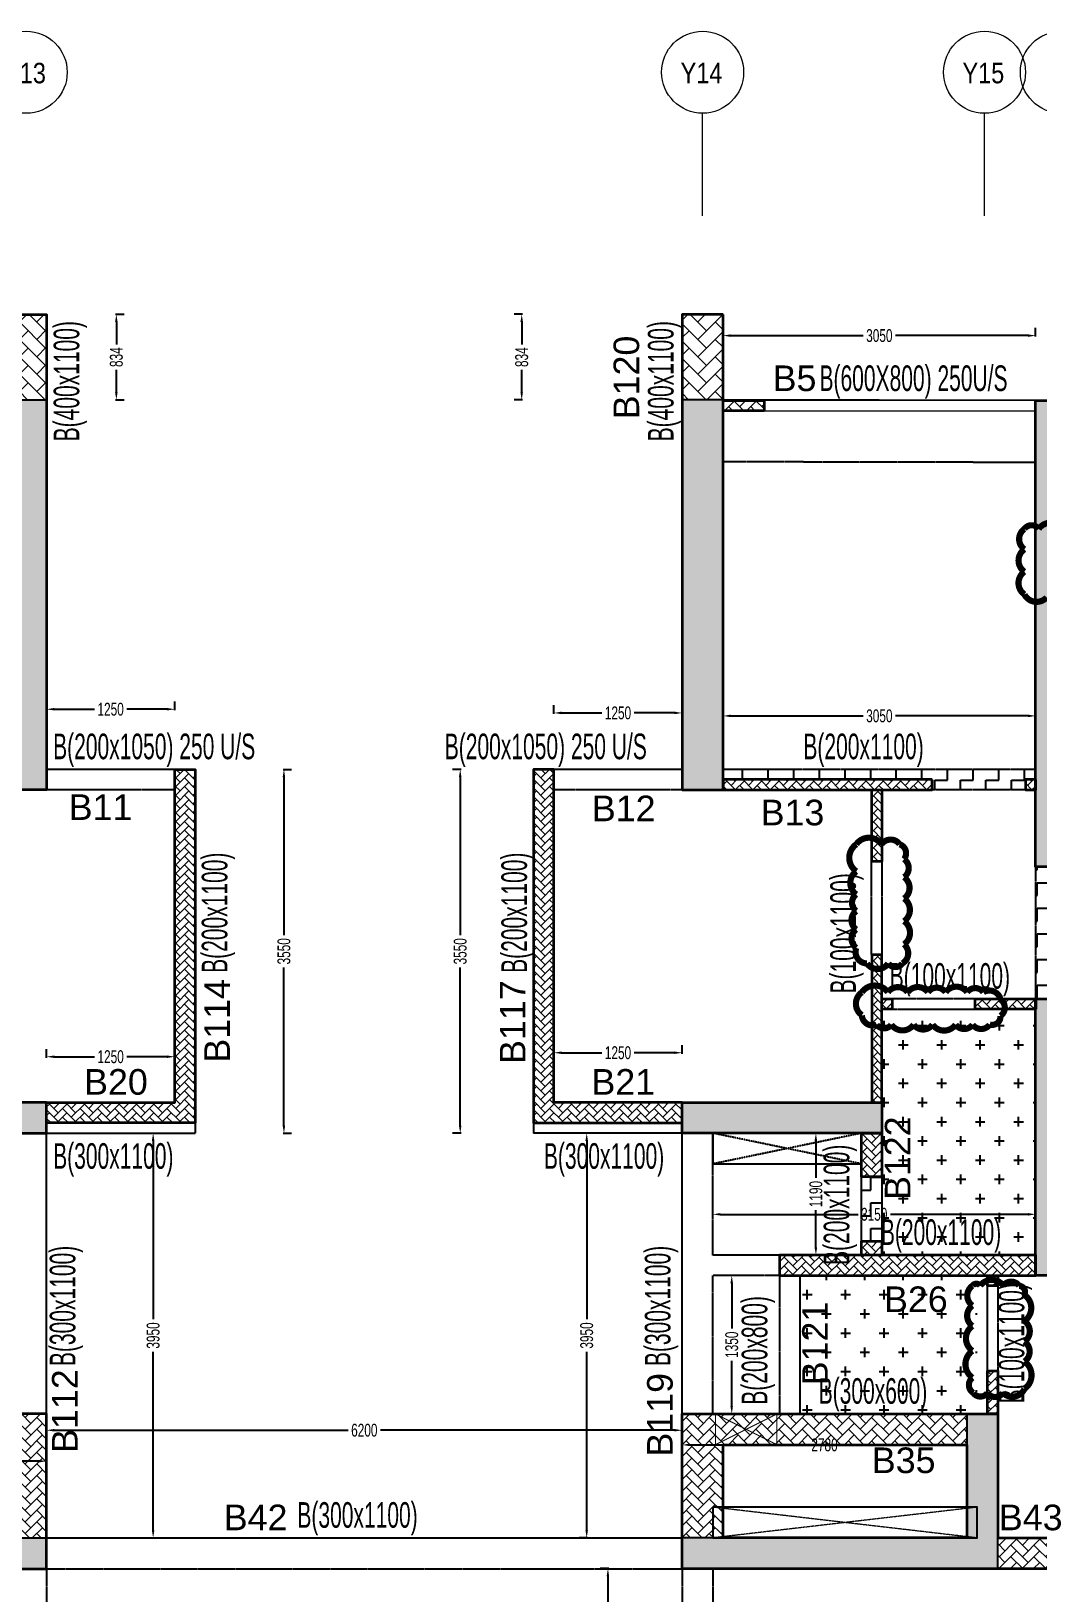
# Model space of a CAD drawing. Header units: millimetres. Extents: x 2116 to 61891, y 4333 to 33436.
# Drawn here: x 29992 to 39813, y 18197 to 33436 of the extents above; entities that cross this region are included whole.
import ezdxf
from ezdxf.enums import TextEntityAlignment as Align

# ---------------------------------------------------------------- set-up
doc = ezdxf.new("R2010")
doc.units = ezdxf.units.MM
doc.linetypes.add('Grid Line', pattern=[2222.5, 1270, -317.5, 317.5, -317.5])
doc.linetypes.add('HIDDEN', pattern=[0.375, 0.25, -0.125])
doc.layers.get('Defpoints').update_dxf_attribs({"color": 1, "lineweight": 0})
for name, color, linetype, lineweight in [('A-GRIDS', 8, 'Continuous', 9), ('A-HIDD-ABVE', 8, 'HIDDEN', 20), ('S-BEAM-IDEN', 2, 'Continuous', 9), ('S-COL HATCH', 9, 'Continuous', 0), ('S-COLS', 5, 'Continuous', 35), ('S-GRIDS', 8, 'Continuous', 9), ('S-WALL', 4, 'Continuous', 18)]:
    doc.layers.add(name, color=color, linetype=linetype, lineweight=lineweight)
for name, color, linetype in [('Beam Nos', 7, 'Continuous'), ('changes', 7, 'Continuous'), ('CUTOUT', 4, 'Continuous'), ('S-BEAM', 7, 'Continuous'), ('S-CUTOUT', 1, 'Continuous'), ('SUNK SLAB', 8, 'Continuous')]:
    doc.layers.add(name, color=color, linetype=linetype)
doc.styles.add('Arial Narrow', font='ARIALN.TTF', dxfattribs={"height": 300})
doc.styles.add('SC-BBS1', font='SansSerif')
doc.styles.add('SOBHA', font='swisscl.ttf', dxfattribs={"width": 0.9})
doc.styles.add('Swis721 LtCn BT', font='swisscl.ttf', dxfattribs={"width": 0.9, "height": 233.355162})
doc.dimstyles.new('S-DIM50', dxfattribs={"dimscale": 50, "dimtxt": 2.5, "dimasz": 1.5, "dimexe": 1.5, "dimexo": 1, "dimgap": 0.5, "dimtad": 0, "dimdec": 0, "dimzin": 0, "dimdsep": 46, "dimtxsty": 'SOBHA', "dimcen": 0.09, "dimclrd": 256, "dimclre": 256, "dimclrt": 6, "dimadec": 5, "dimazin": 0, "dimtfac": 1, "dimtdec": 0, "dimtofl": 0, "dimtmove": 0, "dimatfit": 3, "dimfxl": 0.18, "dimtolj": 1, "dimtzin": 0, "dimlwd": -1, "dimlwe": -1, "dimarcsym": 0})
pattern_1 = [(45, (-31092440.94, 20628157.467), (0, 84.85281374), [180, -60]), (135, (-31092398.51, 20628199.893), (7e-15, 84.85281374), [180, -60])]
pattern_2 = [(45, (-31802317.5, 20729084.55), (0, 169.7056275), [360, -120]), (135, (-31802232.65, 20729169.4), (1e-14, 169.7056275), [360, -120])]
pattern_3 = [(45, (-31802317.5, 20729084.55), (0, 113.13708499), [240, -80]), (135, (-31802260.93, 20729141.12), (9e-15, 113.13708499), [240, -80])]
pattern_4 = [(45, (-15037.47, -17858.63), (0, 107.76307), [228.6, -76.2]), (135, (-14983.584, -17804.75), (7e-15, 107.76307), [228.6, -76.2])]
pattern_5 = [(0, (-31361983.94, 21110731.83), (187.5, 187.5), [93.75, -281.25]), (90, (-31361937.07, 21110684.96), (-187.5, 187.5), [93.75, -281.25])]

# ---------------------------------------------------------------- blocks, each defined once
blk = doc.blocks.new('A$C9134d95b')
at = {"layer": 'S-COL HATCH'}
h = blk.add_hatch(dxfattribs=at)
h.set_pattern_fill('AR-HBONE', color=256, scale=15)
h.set_pattern_definition(pattern_1)
h.paths.add_polyline_path([(24200, 6450), (24400, 6450), (24400, 3000), (22950, 3000), (22950, 3200), (24200, 3200)])
h = blk.add_hatch(dxfattribs=at)
h.set_pattern_fill('AR-HBONE', color=256, scale=15)
h.set_pattern_definition(pattern_1)
h.paths.add_polyline_path([(27900, 6450), (27700, 6450), (27700, 3000), (29150, 3000), (29150, 3200), (27900, 3200)])
h = blk.add_hatch(dxfattribs=at)
h.set_pattern_fill('AR-HBONE', color=256, scale=15)
h.set_pattern_definition([(45, (-31348877.827, 21106315.34), (0, 84.85281374), [180, -60]), (135, (-31348835.4, 21106357.77), (7e-15, 84.85281374), [180, -60])])
h.paths.add_polyline_path([(31590, 6250), (31590, 6350), (29550, 6350), (29550, 6250)])
h = blk.add_hatch(dxfattribs=at)
h.set_pattern_fill('AR-HBONE', color=256, scale=15)
h.set_pattern_definition([(45, (-31355720.326, 20722934.52), (0, 84.85281374), [180, -60]), (135, (-31355677.9, 20722976.945), (7e-15, 84.85281374), [180, -60])])
h.paths.add_polyline_path([(32010, 4210), (32600, 4210), (32600, 4110), (32010, 4110)])
h.paths.add_polyline_path([(31000, 4640), (31100, 4640), (31100, 3200), (31000, 3200)])
h.paths.add_polyline_path([(31100, 4210), (31200, 4210), (31200, 4110), (31100, 4110)])
h.paths.add_polyline_path([(31000, 6250), (31100, 6250), (31100, 5550), (31000, 5550)])
h = blk.add_hatch(dxfattribs=at)
h.set_pattern_fill('AR-HBONE', color=256, scale=15)
h.set_pattern_definition([(45, (-31349887.82, 21106315.34), (0, 84.85281374), [180, -60]), (135, (-31349845.396, 21106357.77), (7e-15, 84.85281374), [180, -60])])
h.paths.add_polyline_path([(32500, 6350), (32500, 6250), (32600, 6250), (32600, 6350)])
h = blk.add_hatch(dxfattribs=at)
h.set_pattern_fill('AR-HBONE', color=256, scale=15)
h.set_pattern_definition(pattern_1)
h.paths.add_polyline_path([(31100, 1710), (30900, 1710), (30900, 1845), (31100, 1845)])
h.paths.add_polyline_path([(31100, 2475), (30900, 2475), (30900, 2900), (31100, 2900)])
h = blk.add_hatch(dxfattribs=at)
h.set_pattern_fill('AR-HBONE', color=256, scale=15)
h.set_pattern_definition([(45, (-31350990.33, 20943799.52), (0, 84.85281374), [180, -60]), (135, (-31350947.905, 20943841.946), (7e-15, 84.85281374), [180, -60])])
h.paths.add_polyline_path([(30100, 1710), (30100, 1510), (32600, 1510), (32600, 1710)])
h = blk.add_hatch(dxfattribs=at)
h.set_pattern_fill('AR-HBONE', color=256, scale=15)
h.set_pattern_definition([(45, (-31355720.34, 20769172.47), (0, 84.85281374), [180, -60]), (135, (-31355677.91, 20769214.9), (7e-15, 84.85281374), [180, -60])])
h.paths.add_polyline_path([(32130, 580), (32230, 580), (32230, 160), (32130, 160)])
h.paths.add_polyline_path([(32130, 1510), (32230, 1510), (32230, 1410), (32130, 1410)])
at = {"layer": 'S-COLS', "elevation": 0}
for points in [[(24200, 6450), (24400, 6450), (24400, 3000), (22950, 3000), (22950, 3200), (24200, 3200)], [(27900, 6450), (27700, 6450), (27700, 3000), (29150, 3000), (29150, 3200), (27900, 3200)], [(31590, 6350), (29550, 6350), (29550, 6250), (31590, 6250)], [(31100, 5550), (31000, 5550), (31000, 6250), (31100, 6250)], [(32600, 6350), (32500, 6350), (32500, 6250), (32600, 6250)], [(31100, 4640), (31000, 4640), (31000, 3200), (31100, 3200)], [(31200, 4110), (31100, 4110), (31100, 4210), (31200, 4210)], [(32600, 4110), (32010, 4110), (32010, 4210), (32600, 4210)], [(31100, 2475), (30900, 2475), (30900, 2900), (31100, 2900)], [(31100, 1710), (30900, 1710), (30900, 1845), (31100, 1845)], [(30100, 1510), (32600, 1510), (32600, 1710), (30100, 1710)], [(32230, 1410), (32130, 1410), (32130, 1510), (32230, 1510)], [(32230, 160), (32130, 160), (32130, 580), (32230, 580)]]:
    blk.add_lwpolyline(points, close=True, dxfattribs=at)
blk = doc.blocks.new('A$Cbe320e20')
at = {"layer": 'S-COL HATCH'}
h = blk.add_hatch(dxfattribs=at)
h.set_pattern_fill('AR-HBONE', color=256, scale=30)
h.set_pattern_definition(pattern_2)
h.paths.add_polyline_path([(15654, 17040), (15254, 17040), (15254, 16206), (15254, 16206), (15654, 16206)])
h = blk.add_hatch(dxfattribs=at)
h.set_pattern_fill('AR-HBONE', color=256, scale=30)
h.set_pattern_definition(pattern_2)
h.paths.add_polyline_path([(21854, 17040), (22254, 17040), (22254, 16206), (22254, 16206), (21854, 16206)])
at = {"layer": 'S-COL HATCH', "transparency": 33554687}
h = blk.add_hatch(color=256, dxfattribs=at)
h.dxf.hatch_style = 1
h.paths.add_polyline_path([(15254, 16206), (15654, 16206), (15654, 12400), (15254, 12400)])
h = blk.add_hatch(color=256, dxfattribs=at)
h.dxf.hatch_style = 1
h.paths.add_polyline_path([(22254, 16206), (21854, 16206), (21854, 12400), (22254, 12400)])
h = blk.add_hatch(color=256, dxfattribs=at)
h.dxf.hatch_style = 1
h.paths.add_polyline_path([(25804, 16200), (25304, 16200), (25304, 11650), (25804, 11650)])
h = blk.add_hatch(color=256, dxfattribs=at)
h.dxf.hatch_style = 1
h.paths.add_polyline_path([(25304, 7660), (25804, 7660), (25804, 10360), (25304, 10360)])
h = blk.add_hatch(color=256, dxfattribs=at)
h.dxf.hatch_style = 1
h.paths.add_polyline_path([(15654, 9350), (13704, 9350), (13704, 9050), (15654, 9050)])
h = blk.add_hatch(color=256, dxfattribs=at)
h.dxf.hatch_style = 1
h.paths.add_polyline_path([(21854, 9350), (23804, 9350), (23804, 9050), (21854, 9050)])
h = blk.add_hatch(color=256, dxfattribs=at)
h.dxf.hatch_style = 1
h.paths.add_polyline_path([(12574, 6310), (12874, 6310), (12874, 5100), (15654, 5100), (15654, 4800), (12574, 4800)])
at = {"layer": 'S-COL HATCH'}
h = blk.add_hatch(dxfattribs=at)
h.set_pattern_fill('AR-HBONE', color=256, scale=20)
h.set_pattern_definition(pattern_3)
h.paths.add_polyline_path([(15254, 6010), (15254, 5100), (15254, 5100), (15254, 5100), (15654, 5100), (15654, 6310), (12874, 6310), (12874, 6010), (12874, 6010)])
h = blk.add_hatch(dxfattribs=at)
h.set_pattern_fill('AR-HBONE', color=256, scale=20)
h.set_pattern_definition(pattern_3)
h.paths.add_polyline_path([(22254, 6010), (22254, 5100), (22254, 5100), (22254, 5100), (21854, 5100), (21854, 6310), (24634, 6310), (24634, 6010), (24634, 6010)])
at = {"layer": 'S-COL HATCH', "transparency": 33554687}
h = blk.add_hatch(color=256, dxfattribs=at)
h.dxf.hatch_style = 1
h.paths.add_polyline_path([(24934, 6310), (24634, 6310), (24634, 5100), (21854, 5100), (21854, 4800), (24934, 4800)])
at = {"layer": 'S-COL HATCH'}
h = blk.add_hatch(dxfattribs=at)
h.set_pattern_fill('AR-HBONE', color=256, scale=20)
h.set_pattern_definition(pattern_3)
h.paths.add_polyline_path([(24934, 5100), (24934, 4800), (27534, 4800), (27534, 5100)])
at = {"layer": 'S-WALL'}
h = blk.add_hatch(dxfattribs=at)
h.set_pattern_fill('FP_1', color=1, style=0, pattern_type=2)
h.set_pattern_definition(pattern_4)
h.paths.add_polyline_path([(22254, 16100), (22254, 16200), (22654, 16200), (22654, 16100)])
h = blk.add_hatch(dxfattribs=at)
h.set_pattern_fill('FP_1', color=1, style=0, pattern_type=2)
h.set_pattern_definition(pattern_4)
h.paths.add_polyline_path([(22254, 16100), (22254, 16200), (22654, 16200), (22654, 16100)])
at = {"layer": 'changes'}
for p, q in [((15254, 16206), (15654, 16206)), ((22254, 16206), (21854, 16206)), ((15654, 5100), (15654, 4800)), ((21854, 5100), (21854, 4800))]:
    blk.add_line(p, q, dxfattribs=at)
for points in [[(12574, 6310), (12874, 6310), (12874, 5100), (15654, 5100), (15654, 4800), (12574, 4800)], [(24934, 6310), (24634, 6310), (24634, 5100), (21854, 5100), (21854, 4800), (24934, 4800)]]:
    blk.add_lwpolyline(points, close=True, dxfattribs=at)
at = {"layer": 'S-COL HATCH'}
blk.add_line((24634, 6010), (24634, 6310), dxfattribs=at)
at = {"layer": 'S-COLS'}
for points in [[(15254, 17040), (15654, 17040), (15654, 12400), (15254, 12400)], [(22254, 17040), (21854, 17040), (21854, 12400), (22254, 12400)], [(25804, 11650), (25304, 11650), (25304, 16200), (25804, 16200)], [(25804, 10360), (25804, 7660), (25304, 7660), (25304, 10360)], [(15654, 9350), (13704, 9350), (13704, 9050), (15654, 9050)], [(21854, 9350), (23804, 9350), (23804, 9050), (21854, 9050)], [(9674, 7860), (9674, 4800), (15654, 4800), (15654, 6310), (12574, 6310), (12574, 5100), (9974, 5100), (9974, 7860), (9674, 7860)], [(27834, 7860), (27834, 4800), (21854, 4800), (21854, 6310), (24934, 6310), (24934, 5100), (27534, 5100), (27534, 7860), (27834, 7860)], [(22254, 6010), (24634, 6010), (24634, 5100), (22254, 5100)]]:
    blk.add_lwpolyline(points, close=True, dxfattribs=at)
at = {"layer": 'S-CUTOUT', "const_width": 10}
blk.add_lwpolyline([(22179, 6310), (22779, 6310), (22779, 6010), (22179, 6010)], close=True, dxfattribs=at)
for points in [[(22179, 6310), (22779, 6010)], [(22779, 6310), (22179, 6010)]]:
    blk.add_lwpolyline(points, dxfattribs=at)
at = {"layer": 'S-WALL', "lineweight": 35}
for p, q in [((22254, 16200), (22654, 16200)), ((22654, 16200), (22654, 16100)), ((22654, 16100), (22254, 16100))]:
    blk.add_line(p, q, dxfattribs=at)
at = {"layer": 'S-WALL', "color": 7}
for p, q in [((25304, 16200), (22654, 16200)), ((25304, 16200), (26154, 16200)), ((22654, 16100), (25304, 16100))]:
    blk.add_line(p, q, dxfattribs=at)
blk = doc.blocks.new('A$C38189ab3')
at = {"layer": 'SUNK SLAB'}
h = blk.add_hatch(dxfattribs=at)
h.set_pattern_fill('ZIGZAG', color=8, scale=1000, style=0)
h.set_pattern_definition([(0, (-31802317.54, 20724501.4), (125, 125), [125, -125]), (90, (-31802192.54, 20724501.4), (-125, 125), [125, -125])])
h.paths.add_polyline_path([(27834, 6800), (29204, 6800), (29204, 6500), (27834, 6500)])
h.paths.add_polyline_path([(25804, 7860), (27534, 7860), (27534, 7860), (27534, 7660), (25804, 7660)])
h.paths.add_polyline_path([(25304, 11650), (25804, 11650), (25804, 10360), (25304, 10360)])
h.paths.add_polyline_path([(22254, 12600), (25304, 12600), (25304, 12500), (25204, 12500), (25204, 12400), (24294, 12400), (24294, 12500), (22254, 12500)])
h.paths.add_polyline_path([(23604, 8625), (23804, 8625), (23804, 7995), (23604, 7995)])
h = blk.add_hatch(dxfattribs=at)
h.set_pattern_fill('CROSS', color=8, scale=750, style=0)
h.set_pattern_definition(pattern_5)
h.paths.add_polyline_path([(25304, 7860), (23804, 7860), (23804, 8950), (23804, 9350), (23804, 10160), (25304, 10160)])
h = blk.add_hatch(dxfattribs=at)
h.set_pattern_fill('CROSS', color=8, scale=750, style=0)
h.set_pattern_definition(pattern_5)
h.paths.add_polyline_path([(24734, 7660), (24734, 6310), (23004, 6310), (23004, 7660)])
at = {"layer": 'A-HIDD-ABVE', "linetype": 'HIDDEN'}
for p, q in [((24734, 5400), (22154, 5100)), ((24734, 5100), (22154, 5400))]:
    blk.add_line(p, q, dxfattribs=at)
at = {"layer": 'changes'}
for p, q in [((17104, 12600), (17104, 9050)), ((20404, 12600), (20404, 9050)), ((21854, 12600), (20404, 12600)), ((15654, 9050), (17104, 9050)), ((21854, 9050), (20404, 9050)), ((15654, 5100), (21854, 5100))]:
    blk.add_line(p, q, dxfattribs=at)
at = {"layer": 'CUTOUT', "color": 8, "linetype": 'HIDDEN'}
for p, q in [((23605, 8750), (22155, 9050)), ((23605, 9050), (22155, 8750))]:
    blk.add_line(p, q, dxfattribs=at)
at = {"layer": 'CUTOUT'}
blk.add_lwpolyline([(23605, 9050), (22155, 9050), (22155, 8750), (23605, 8750)], close=True, dxfattribs=at)
at = {"layer": 'S-BEAM'}
for p, q in [((25304, 16200), (22254, 16206)), ((17104, 12600), (15654, 12600)), ((15654, 6110), (15654, 9050)), ((21854, 6110), (21854, 9050)), ((23804, 8950), (23804, 7860)), ((23604, 7860), (22154, 7860)), ((25304, 7860), (23804, 7860)), ((23004, 7660), (23004, 6310)), ((24834, 7660), (23004, 7660)), ((25304, 7660), (24934, 7660)), ((24834, 6730), (24834, 7560))]:
    blk.add_line(p, q, dxfattribs=at)
at = {"layer": 'S-BEAM', "linetype": 'HIDDEN'}
for p, q in [((25304, 15595), (22254, 15601)), ((25304, 12600), (22254, 12600)), ((16904, 12400), (15654, 12400)), ((16904, 12400), (16904, 9350)), ((21854, 12400), (20604, 12400)), ((20604, 12400), (20604, 9350)), ((23604, 12400), (22254, 12400)), ((25304, 12400), (23804, 12400)), ((25304, 11650), (25304, 10360)), ((15654, 9350), (16904, 9350)), ((20604, 9350), (21854, 9350)), ((22154, 7860), (22154, 9050)), ((23604, 7860), (23604, 8950)), ((22154, 6310), (22154, 7660)), ((22804, 7660), (22154, 7660)), ((22804, 7660), (22804, 6310)), ((24834, 7560), (24934, 7560)), ((24934, 7560), (24934, 6730)), ((24934, 6730), (24834, 6730)), ((15654, 4800), (21854, 4800)), ((15654, 4800), (15654, 2800)), ((21854, 4800), (21854, 2800)), ((22154, 4800), (22154, 2800))]:
    blk.add_line(p, q, dxfattribs=at)
for points in [[(23704, 11700), (23804, 11700), (23804, 10790), (23704, 10790)], [(24714, 10360), (23904, 10360), (23904, 10260), (24714, 10260)]]:
    blk.add_lwpolyline(points, close=True, dxfattribs=at)
at = {"layer": 'S-BEAM'}
blk.add_lwpolyline([(22154, 5100), (24734, 5100), (24734, 5400), (22154, 5400)], close=True, dxfattribs=at)
at = {"layer": 'S-BEAM-IDEN', "style": 'Swis721 LtCn BT', "width": 0.8}
for s, rotation, p in [('B(400x1100)', 90, (15973, 15801, 0)), ('B(400x1100)', 90, (21771, 15801, 0)), ('B(600X800) 250U/S', 360, (23195, 16292)), ('B(200x1100)', 90, (17418, 10614)), ('B(200x1100)', 90, (20341, 10614)), ('B(100x1100)', 90, (23550, 10413)), ('B(200x1100)', 90, (23486, 7764)), ('B(300x1100)', 90, (15935, 6777)), ('B(300x1100)', 90, (21741, 6777)), ('B(100x1100)', 90, (25193, 6413)), ('B(200x800)', 90, (22686, 6400)), ('B(300x600)', 360, (23187, 6409))]:
    blk.add_text(s, height=250, rotation=rotation, dxfattribs=at).set_placement(p)
for s, p in [('B(200x1050) 250 U/S', (15718, 12699)), ('B(200x1050) 250 U/S', (19539, 12699)), ('B(200x1100)', (23038, 12699)), ('B(100x1100)', (23880, 10459)), ('B(200x1100)', (23794, 7959)), ('B(300x1100)', (18101, 5199))]:
    blk.add_text(s, height=250, dxfattribs=at).set_placement(p)
blk = doc.blocks.new('Grid - Type 1 Structural-6743905-11TH FLOOR LVL')
at = {"layer": 'A-GRIDS'}
blk.add_circle((0, 0), 4, dxfattribs=at)
blk = doc.blocks.new('A$Cf2260b48')
at = {"layer": 'S-GRIDS', "linetype": 'Grid Line'}
for p, q in [((22055, 18003), (22055, 19003)), ((24805, 18003), (24805, 19003))]:
    blk.add_line(p, q, dxfattribs=at)
at = {"layer": 'A-GRIDS', "xscale": 99.99999999999991, "yscale": 99.99999999999991, "zscale": 99.99999999999991}
for p in [(15455, 19403), (22055, 19403), (24805, 19403), (25555, 19403)]:
    blk.add_blockref('Grid - Type 1 Structural-6743905-11TH FLOOR LVL', p, dxfattribs=at)
at = {"layer": 'A-GRIDS', "lineweight": 18, "char_height": 200, "width": 513.08, "attachment_point": 1, "style": 'Arial Narrow'}
for s, insert in [('Y13', (15240, 19495)), ('Y14', (21840, 19495)), ('Y15', (24590, 19495))]:
    blk.add_mtext(s, dxfattribs=dict(at, insert=insert))
blk = doc.blocks.new('*D394')
at = {"transparency": 16777216}
for p, q in [((36742, 30456), (36742, 30540)), ((39792, 30456), (39792, 30540)), ((36817, 30465), (38109, 30465)), ((39717, 30465), (38426, 30465))]:
    blk.add_line(p, q, dxfattribs=at)
for points in [[(36817, 30478), (36817, 30453), (36742, 30465)], [(39717, 30478), (39717, 30453), (39792, 30465)]]:
    blk.add_solid(points, dxfattribs=at)
at = {"layer": 'Defpoints', "color": 0, "transparency": 16777216}
for p in [(36742, 30465), (36742, 29838), (39792, 29832)]:
    blk.add_point(p, dxfattribs=at)
at = {"color": 6, "transparency": 16777216, "insert": (38267, 30465), "char_height": 125, "attachment_point": 5, "style": 'SOBHA'}
blk.add_mtext('\\A1;3050', dxfattribs=at)
blk = doc.blocks.new('*D399')
at = {"transparency": 16777216}
for p, q in [((30142, 26810), (30142, 26894)), ((31392, 26810), (31392, 26894)), ((30217, 26819), (30610, 26819)), ((31317, 26819), (30925, 26819))]:
    blk.add_line(p, q, dxfattribs=at)
for points in [[(30217, 26832), (30217, 26807), (30142, 26819)], [(31317, 26832), (31317, 26807), (31392, 26819)]]:
    blk.add_solid(points, dxfattribs=at)
at = {"layer": 'Defpoints', "color": 0, "transparency": 16777216}
for p in [(31392, 26819), (30142, 26232), (31392, 26232)]:
    blk.add_point(p, dxfattribs=at)
at = {"color": 6, "transparency": 16777216, "insert": (30767, 26819), "char_height": 125, "attachment_point": 5, "style": 'SOBHA'}
blk.add_mtext('\\A1;1250', dxfattribs=at)
blk = doc.blocks.new('*D275')
at = {"transparency": 16777216}
for p, q in [((35092, 26774), (35092, 26858)), ((36342, 26774), (36342, 26858)), ((35167, 26783), (35560, 26783)), ((36267, 26783), (35875, 26783))]:
    blk.add_line(p, q, dxfattribs=at)
for points in [[(35167, 26796), (35167, 26771), (35092, 26783)], [(36267, 26796), (36267, 26771), (36342, 26783)]]:
    blk.add_solid(points, dxfattribs=at)
at = {"layer": 'Defpoints', "color": 0, "transparency": 16777216}
for p in [(36342, 26783), (35092, 26032), (36342, 26032)]:
    blk.add_point(p, dxfattribs=at)
at = {"color": 6, "transparency": 16777216, "insert": (35717, 26783), "char_height": 125, "attachment_point": 5, "style": 'SOBHA'}
blk.add_mtext('\\A1;1250', dxfattribs=at)
blk = doc.blocks.new('*D400')
at = {"transparency": 16777216}
for p, q in [((36742, 26745), (36742, 26829)), ((39792, 26745), (39792, 26829)), ((36817, 26754), (38109, 26754)), ((39717, 26754), (38426, 26754))]:
    blk.add_line(p, q, dxfattribs=at)
for points in [[(36817, 26767), (36817, 26742), (36742, 26754)], [(39717, 26767), (39717, 26742), (39792, 26754)]]:
    blk.add_solid(points, dxfattribs=at)
at = {"layer": 'Defpoints', "color": 0, "transparency": 16777216}
for p in [(36742, 26754), (36742, 26232), (39792, 26232)]:
    blk.add_point(p, dxfattribs=at)
at = {"color": 6, "transparency": 16777216, "insert": (38267, 26754), "char_height": 125, "attachment_point": 5, "style": 'SOBHA'}
blk.add_mtext('\\A1;3050', dxfattribs=at)
blk = doc.blocks.new('*D279')
at = {"transparency": 16777216}
for p, q in [((30142, 23419), (30142, 23503)), ((31392, 23419), (31392, 23503)), ((30217, 23428), (30610, 23428)), ((31317, 23428), (30925, 23428))]:
    blk.add_line(p, q, dxfattribs=at)
for points in [[(30217, 23441), (30217, 23416), (30142, 23428)], [(31317, 23441), (31317, 23416), (31392, 23428)]]:
    blk.add_solid(points, dxfattribs=at)
at = {"layer": 'Defpoints', "color": 0, "transparency": 16777216}
for p in [(31392, 23428), (30142, 22983), (31392, 22983)]:
    blk.add_point(p, dxfattribs=at)
at = {"color": 6, "transparency": 16777216, "insert": (30767, 23428), "char_height": 125, "attachment_point": 5, "style": 'SOBHA'}
blk.add_mtext('\\A1;1250', dxfattribs=at)
blk = doc.blocks.new('*D280')
at = {"transparency": 16777216}
for p, q in [((35092, 23458), (35092, 23542)), ((35167, 23467), (35560, 23467)), ((36267, 23467), (35875, 23467)), ((36342, 23458), (36342, 23542))]:
    blk.add_line(p, q, dxfattribs=at)
for points in [[(35167, 23480), (35167, 23455), (35092, 23467)], [(36267, 23480), (36267, 23455), (36342, 23467)]]:
    blk.add_solid(points, dxfattribs=at)
at = {"layer": 'Defpoints', "color": 0, "transparency": 16777216}
for p in [(36342, 23467), (35092, 22983), (36342, 22983)]:
    blk.add_point(p, dxfattribs=at)
at = {"color": 6, "transparency": 16777216, "insert": (35717, 23467), "char_height": 125, "attachment_point": 5, "style": 'SOBHA'}
blk.add_mtext('\\A1;1250', dxfattribs=at)
blk = doc.blocks.new('*D285')
at = {"transparency": 16777216}
for p, q in [((36642, 21881), (36642, 21965)), ((39792, 21881), (39792, 21965)), ((36717, 21890), (38059, 21890)), ((39717, 21890), (38376, 21890))]:
    blk.add_line(p, q, dxfattribs=at)
for points in [[(36717, 21903), (36717, 21878), (36642, 21890)], [(39717, 21903), (39717, 21878), (39792, 21890)]]:
    blk.add_solid(points, dxfattribs=at)
at = {"layer": 'Defpoints', "color": 0, "transparency": 16777216}
for p in [(39792, 21890), (36642, 21293), (39792, 21293)]:
    blk.add_point(p, dxfattribs=at)
at = {"color": 6, "transparency": 16777216, "insert": (38217, 21890), "char_height": 125, "attachment_point": 5, "style": 'SOBHA'}
blk.add_mtext('\\A1;3150', dxfattribs=at)
blk = doc.blocks.new('*D288')
at = {"transparency": 16777216}
for p, q in [((27362, 19490), (27362, 19406)), ((27437, 19481), (28594, 19481)), ((30067, 19481), (28911, 19481)), ((30142, 19490), (30142, 19406))]:
    blk.add_line(p, q, dxfattribs=at)
for points in [[(27437, 19494), (27437, 19469), (27362, 19481)], [(30067, 19494), (30067, 19469), (30142, 19481)]]:
    blk.add_solid(points, dxfattribs=at)
at = {"layer": 'Defpoints', "color": 0, "transparency": 16777216}
for p in [(27362, 19943), (30142, 19943), (30142, 19481)]:
    blk.add_point(p, dxfattribs=at)
at = {"color": 6, "transparency": 16777216, "insert": (28752, 19481), "char_height": 125, "attachment_point": 5, "style": 'SOBHA'}
blk.add_mtext('\\A1;2780', dxfattribs=at)
blk = doc.blocks.new('*D289')
at = {"transparency": 16777216}
for p, q in [((36342, 19649), (36342, 19565)), ((36417, 19640), (37574, 19640)), ((39047, 19640), (37891, 19640)), ((39122, 19649), (39122, 19565))]:
    blk.add_line(p, q, dxfattribs=at)
for points in [[(36417, 19653), (36417, 19628), (36342, 19640)], [(39047, 19653), (39047, 19628), (39122, 19640)]]:
    blk.add_solid(points, dxfattribs=at)
at = {"layer": 'Defpoints', "color": 0, "transparency": 16777216}
for p in [(36342, 19943), (39122, 19943), (36342, 19640)]:
    blk.add_point(p, dxfattribs=at)
at = {"color": 6, "transparency": 16777216, "insert": (37732, 19640), "char_height": 125, "attachment_point": 5, "style": 'SOBHA'}
blk.add_mtext('\\A1;2780', dxfattribs=at)
blk = doc.blocks.new('*D294')
at = {"transparency": 16777216}
for p, q in [((30142, 19774), (30142, 19858)), ((36342, 19774), (36342, 19858)), ((30217, 19783), (33084, 19783)), ((36267, 19783), (33401, 19783))]:
    blk.add_line(p, q, dxfattribs=at)
for points in [[(30217, 19796), (30217, 19771), (30142, 19783)], [(36267, 19796), (36267, 19771), (36342, 19783)]]:
    blk.add_solid(points, dxfattribs=at)
at = {"layer": 'Defpoints', "color": 0, "transparency": 16777216}
for p in [(36342, 19783), (30142, 18433), (36342, 18433)]:
    blk.add_point(p, dxfattribs=at)
at = {"color": 6, "transparency": 16777216, "insert": (33242, 19783), "char_height": 125, "attachment_point": 5, "style": 'SOBHA'}
blk.add_mtext('\\A1;6200', dxfattribs=at)
blk = doc.blocks.new('*D299')
at = {"transparency": 16777216}
for p, q in [((39422, 17987), (39422, 17903)), ((42022, 17987), (42022, 17903)), ((39497, 17978), (40564, 17978)), ((41947, 17978), (40881, 17978))]:
    blk.add_line(p, q, dxfattribs=at)
for points in [[(39497, 17991), (39497, 17966), (39422, 17978)], [(41947, 17991), (41947, 17966), (42022, 17978)]]:
    blk.add_solid(points, dxfattribs=at)
at = {"layer": 'Defpoints', "color": 0, "transparency": 16777216}
for p in [(39422, 18433), (42022, 18433), (42022, 17978)]:
    blk.add_point(p, dxfattribs=at)
at = {"color": 6, "transparency": 16777216, "insert": (40722, 17978), "char_height": 125, "attachment_point": 5, "style": 'SOBHA'}
blk.add_mtext('\\A1;2600', dxfattribs=at)
blk = doc.blocks.new('*D250')
at = {"transparency": 16777216}
for p, q in [((31173, 22682), (31257, 22682)), ((31182, 22607), (31182, 20866)), ((31182, 18808), (31182, 20549)), ((31173, 18733), (31257, 18733))]:
    blk.add_line(p, q, dxfattribs=at)
for points in [[(31169, 22607), (31194, 22607), (31182, 22682)], [(31169, 18808), (31194, 18808), (31182, 18733)]]:
    blk.add_solid(points, dxfattribs=at)
at = {"layer": 'Defpoints', "color": 0, "transparency": 16777216}
for p in [(30142, 22682), (31182, 22682), (30142, 18733)]:
    blk.add_point(p, dxfattribs=at)
at = {"color": 6, "transparency": 16777216, "insert": (31182, 20708), "char_height": 125, "attachment_point": 5, "rotation": 90, "style": 'SOBHA'}
blk.add_mtext('\\A1;3950', dxfattribs=at)
blk = doc.blocks.new('*D251')
at = {"transparency": 16777216}
for p, q in [((30814, 30673), (30898, 30673)), ((30823, 30598), (30823, 30379)), ((30823, 29913), (30823, 30131)), ((30814, 29838), (30898, 29838))]:
    blk.add_line(p, q, dxfattribs=at)
for points in [[(30810, 30598), (30835, 30598), (30823, 30673)], [(30810, 29913), (30835, 29913), (30823, 29838)]]:
    blk.add_solid(points, dxfattribs=at)
at = {"layer": 'Defpoints', "color": 0, "transparency": 16777216}
for p in [(30142, 30673), (30142, 29838), (30823, 29838)]:
    blk.add_point(p, dxfattribs=at)
at = {"color": 6, "transparency": 16777216, "insert": (30823, 30255), "char_height": 125, "attachment_point": 5, "rotation": 90, "style": 'SOBHA'}
blk.add_mtext('\\A1;834', dxfattribs=at)
blk = doc.blocks.new('*D252')
at = {"transparency": 16777216}
for p, q in [((34787, 30673), (34703, 30673)), ((34778, 30598), (34778, 30379)), ((34778, 29913), (34778, 30131)), ((34787, 29838), (34703, 29838))]:
    blk.add_line(p, q, dxfattribs=at)
for points in [[(34765, 30598), (34790, 30598), (34778, 30673)], [(34765, 29913), (34790, 29913), (34778, 29838)]]:
    blk.add_solid(points, dxfattribs=at)
at = {"layer": 'Defpoints', "color": 0, "transparency": 16777216}
for p in [(36342, 30673), (34778, 29838), (36342, 29838)]:
    blk.add_point(p, dxfattribs=at)
at = {"color": 6, "transparency": 16777216, "insert": (34778, 30255), "char_height": 125, "attachment_point": 5, "rotation": 90, "style": 'SOBHA'}
blk.add_mtext('\\A1;834', dxfattribs=at)
blk = doc.blocks.new('*D253')
at = {"transparency": 16777216}
for p, q in [((32449, 26232), (32533, 26232)), ((32458, 26157), (32458, 24616)), ((32458, 22757), (32458, 24299)), ((32449, 22682), (32533, 22682))]:
    blk.add_line(p, q, dxfattribs=at)
for points in [[(32445, 26157), (32470, 26157), (32458, 26232)], [(32445, 22757), (32470, 22757), (32458, 22682)]]:
    blk.add_solid(points, dxfattribs=at)
at = {"layer": 'Defpoints', "color": 0, "transparency": 16777216}
for p in [(31592, 26232), (31592, 22682), (32458, 22682)]:
    blk.add_point(p, dxfattribs=at)
at = {"color": 6, "transparency": 16777216, "insert": (32458, 24457), "char_height": 125, "attachment_point": 5, "rotation": 90, "style": 'SOBHA'}
blk.add_mtext('\\A1;3550', dxfattribs=at)
blk = doc.blocks.new('*D322')
at = {"transparency": 16777216}
for p, q in [((34187, 26232), (34103, 26232)), ((34178, 26157), (34178, 24616)), ((34178, 22757), (34178, 24299)), ((34187, 22682), (34103, 22682))]:
    blk.add_line(p, q, dxfattribs=at)
for points in [[(34165, 26157), (34190, 26157), (34178, 26232)], [(34165, 22757), (34190, 22757), (34178, 22682)]]:
    blk.add_solid(points, dxfattribs=at)
at = {"layer": 'Defpoints', "color": 0, "transparency": 16777216}
for p in [(34892, 26232), (34178, 22682), (34892, 22682)]:
    blk.add_point(p, dxfattribs=at)
at = {"color": 6, "transparency": 16777216, "insert": (34178, 24457), "char_height": 125, "attachment_point": 5, "rotation": 90, "style": 'SOBHA'}
blk.add_mtext('\\A1;3550', dxfattribs=at)
blk = doc.blocks.new('*D323')
at = {"transparency": 16777216}
for p, q in [((35628, 18433), (35544, 18433)), ((35619, 18358), (35619, 17591)), ((35619, 16507), (35619, 17274)), ((35628, 16432), (35544, 16432))]:
    blk.add_line(p, q, dxfattribs=at)
for points in [[(35606, 18358), (35631, 18358), (35619, 18433)], [(35606, 16507), (35631, 16507), (35619, 16432)]]:
    blk.add_solid(points, dxfattribs=at)
at = {"layer": 'Defpoints', "color": 0, "transparency": 16777216}
for p in [(36342, 18433), (35619, 16432), (36342, 16432)]:
    blk.add_point(p, dxfattribs=at)
at = {"color": 6, "transparency": 16777216, "insert": (35619, 17432), "char_height": 125, "attachment_point": 5, "rotation": 90, "style": 'SOBHA'}
blk.add_mtext('\\A1;2000', dxfattribs=at)
blk = doc.blocks.new('*D324')
at = {"transparency": 16777216}
for p, q in [((35421, 22682), (35337, 22682)), ((35412, 22607), (35412, 20866)), ((35412, 18808), (35412, 20549)), ((35421, 18733), (35337, 18733))]:
    blk.add_line(p, q, dxfattribs=at)
for points in [[(35399, 22607), (35424, 22607), (35412, 22682)], [(35399, 18808), (35424, 18808), (35412, 18733)]]:
    blk.add_solid(points, dxfattribs=at)
at = {"layer": 'Defpoints', "color": 0, "transparency": 16777216}
for p in [(35412, 22682), (36342, 22682), (36342, 18733)]:
    blk.add_point(p, dxfattribs=at)
at = {"color": 6, "transparency": 16777216, "insert": (35412, 20708), "char_height": 125, "attachment_point": 5, "rotation": 90, "style": 'SOBHA'}
blk.add_mtext('\\A1;3950', dxfattribs=at)
blk = doc.blocks.new('*D325')
at = {"transparency": 16777216}
for p, q in [((36836, 21293), (36752, 21293)), ((36827, 21218), (36827, 20775)), ((36827, 20018), (36827, 20460)), ((36836, 19943), (36752, 19943))]:
    blk.add_line(p, q, dxfattribs=at)
for points in [[(36814, 21218), (36839, 21218), (36827, 21293)], [(36814, 20018), (36839, 20018), (36827, 19943)]]:
    blk.add_solid(points, dxfattribs=at)
at = {"layer": 'Defpoints', "color": 0, "transparency": 16777216}
for p in [(37492, 21293), (36827, 19943), (37492, 19943)]:
    blk.add_point(p, dxfattribs=at)
at = {"color": 6, "transparency": 16777216, "insert": (36827, 20618), "char_height": 125, "attachment_point": 5, "rotation": 90, "style": 'SOBHA'}
blk.add_mtext('\\A1;1350', dxfattribs=at)
blk = doc.blocks.new('*D326')
at = {"transparency": 16777216}
for p, q in [((37657, 22682), (37573, 22682)), ((37648, 22607), (37648, 22245)), ((37648, 21568), (37648, 21930)), ((37657, 21493), (37573, 21493))]:
    blk.add_line(p, q, dxfattribs=at)
for points in [[(37635, 22607), (37660, 22607), (37648, 22682)], [(37635, 21568), (37660, 21568), (37648, 21493)]]:
    blk.add_solid(points, dxfattribs=at)
at = {"layer": 'Defpoints', "color": 0, "transparency": 16777216}
for p in [(37648, 22682), (38092, 22682), (38092, 21493)]:
    blk.add_point(p, dxfattribs=at)
at = {"color": 6, "transparency": 16777216, "insert": (37648, 22088), "char_height": 125, "attachment_point": 5, "rotation": 90, "style": 'SOBHA'}
blk.add_mtext('\\A1;1190', dxfattribs=at)

msp = doc.modelspace()

# ---------------------------------------------------------------- linework, layer by layer
at = {"color": 1, "const_width": 60}
msp.add_lwpolyline([(40054, 28578.6, 0.5205671), (39821.2, 28578.6, 0.5205671), (39682.3, 28578.6, 0.5205671), (39682.3, 28380.7, 0.5205671), (39682.3, 28161.3, 0.5205671), (39682.3, 27939.6, 0.5205671), (39899.1, 27909.9, 0.5205671)], format="xyb", dxfattribs=at)
for points in [[(38042.2, 25501.4, 0.5205671), (38042.2, 25237.4, 0.5205671), (38042.2, 25012.2, 0.5205671), (38042.2, 24850.9, 0.5205671), (38042.2, 24670.2, 0.5205671), (38042.2, 24490.7, 0.5205671), (38146.3, 24338.6, 0.5205671), (38354.3, 24338.6, 0.5205671), (38491.3, 24338.6, 0.5205671), (38507.7, 24525.6, 0.5205671), (38507.7, 24750.8, 0.5205671), (38507.7, 24972.1, 0.5205671), (38507.7, 25180.6, 0.5205671), (38507.7, 25356.5, 0.5205671), (38465.3, 25501.4, 0.5205671), (38288.3, 25501.4, 0.5205671)], [(38096.5, 24057, 0.5205671), (38096.5, 23833.1, 0.5205671), (38240.5, 23742, 0.5205671), (38384.2, 23742, 0.5205671), (38601.9, 23742, 0.5205671), (38786.1, 23742, 0.5205671), (39011, 23742, 0.5205671), (39176.9, 23742, 0.5205671), (39343.3, 23742, 0.5205671), (39448.9, 23826.1, 0.5205671), (39448.9, 23988, 0.5205671), (39282.1, 24057, 0.5205671), (39123.8, 24057, 0.5205671), (38913.4, 24057, 0.5205671), (38740.8, 24057, 0.5205671), (38543.8, 24057, 0.5205671), (38350.3, 24057, 0.5205671)], [(39175.2, 21193.2, 0.5205671), (39175.2, 20999.9, 0.5205671), (39175.2, 20800.8, 0.5205671), (39175.2, 20558.1, 0.5205671), (39175.2, 20296.5, 0.5205671), (39184.1, 20147.6, 0.5205671), (39321.2, 20147.6, 0.5205671), (39472.4, 20147.6, 0.5205671), (39683, 20187.8, 0.5205671), (39683, 20453.7, 0.5205671), (39683, 20648.9, 0.5205671), (39683, 20849, 0.5205671), (39683, 21103.9, 0.5205671), (39631.5, 21193.2, 0.5205671), (39476.1, 21193.2, 0.5205671), (39251.8, 21193.2, 0.5205671)]]:
    msp.add_lwpolyline(points, format="xyb", close=True, dxfattribs=at)

# ---------------------------------------------------------------- block references
at = {"layer": 'changes'}
msp.add_blockref('A$C9134d95b', (7192.3, 19782.5), dxfattribs=at)
at = {"layer": 'CUTOUT'}
msp.add_blockref('A$C38189ab3', (14488, 13632.5), dxfattribs=at)
at = {"layer": 'S-COLS'}
msp.add_blockref('A$Cbe320e20', (14488, 13632.5), dxfattribs=at)
at = {"layer": 'S-WALL'}
msp.add_blockref('A$Cf2260b48', (14488, 13632.5), dxfattribs=at)

# ---------------------------------------------------------------- texts
at = {"layer": 'Beam Nos', "style": 'SC-BBS1'}
for s, p in [('B120', (35998.8, 30056.8, 0)), ('B114', (32006, 23777.9)), ('B117', (34889.5, 23765.7, 0)), ('B122', (38645.5, 22438.1, 0)), ('B121', (37839, 20629.6, 0)), ('B112', (30520, 19970.4)), ('B119', (36325.8, 19934.3, 0))]:
    msp.add_text(s, height=250, rotation=90, dxfattribs=at).set_placement(p, align=Align.BOTTOM_CENTER)
for s, p in [('B5', (37439.5, 29848.9)), ('B11', (30668.5, 25663.9)), ('B12', (35773, 25651.4)), ('B13', (37419.5, 25611.4)), ('B20', (30819, 22982.7)), ('B21', (35769, 22982.7)), ('B26', (38623.3, 20861.5, 0)), ('B35', (38504.4, 19290.1)), ('B42', (32181.5, 18732.5)), ('B43', (39744, 18732.5))]:
    msp.add_text(s, height=250, dxfattribs=at).set_placement(p, align=Align.BOTTOM_CENTER)
at = {"layer": 'S-BEAM-IDEN', "style": 'Swis721 LtCn BT', "width": 0.8}
for p in [(30206.2, 22334.6), (34994.3, 22334.6)]:
    msp.add_text('B(300x1100)', height=250, dxfattribs=at).set_placement(p)

# ---------------------------------------------------------------- dimensions: what is measured, and where the dimension line sits
at = {"color": 1}
for base, p1, p2, picture, middle in [((30822.6, 29838.3), (30142.3, 30672.5), (30142.3, 29838.3), '*D251', (30822.6, 30255.4)), ((34777.6, 29838.3), (36342.3, 30672.5), (36342.3, 29838.3), '*D252', (34777.6, 30255.4)), ((32457.6, 22682.5), (31592.3, 26232.5), (31592.3, 22682.5), '*D253', (32457.6, 24457.5)), ((34177.6, 22682.5), (34892.3, 26232.5), (34892.3, 22682.5), '*D322', (34177.6, 24457.5)), ((31181.6, 22682.5), (30142.3, 18732.5), (30142.3, 22682.5), '*D250', (31181.6, 20707.5)), ((35411.6, 22682.5), (36342.3, 18732.5), (36342.3, 22682.5), '*D324', (35411.6, 20707.5)), ((37647.6, 22682.4), (38092.3, 21492.7), (38092.3, 22682.4), '*D326', (37647.6, 22087.5)), ((36826.6, 19942.5), (37492.3, 21292.5), (37492.3, 19942.5), '*D325', (36826.6, 20617.5)), ((35618.6, 16432.5), (36342.3, 18432.5), (36342.3, 16432.5), '*D323', (35618.6, 17432.5))]:
    dim = msp.add_linear_dim(base=base, p1=p1, p2=p2, angle=90, dimstyle='S-DIM50', override={"dimfxlon": 1, "dimarcsym": 2}, dxfattribs=at)
    dim.commit()
    dim.dimension.update_dxf_attribs({"geometry": picture, "text_midpoint": middle})
for base, p1, p2, picture, middle in [((36742.3, 30465.2), (39792.3, 29832.5), (36742.3, 29838.3), '*D394', (38267.3, 30465.2)), ((31392.3, 26819.2), (30142.3, 26232.5), (31392.3, 26232.5), '*D399', (30767.3, 26819.2)), ((36342.3, 26783.2), (35092.3, 26032.5), (36342.3, 26032.5), '*D275', (35717.3, 26783.2)), ((36742.3, 26754.2), (39792.3, 26232.5), (36742.3, 26232.5), '*D400', (38267.3, 26754.2)), ((31392.3, 23428.2), (30142.3, 22982.5), (31392.3, 22982.5), '*D279', (30767.3, 23428.2)), ((36342.3, 23467.2), (35092.3, 22982.5), (36342.3, 22982.5), '*D280', (35717.3, 23467.2)), ((39792.3, 21890.2), (36642.3, 21292.5), (39792.3, 21292.5), '*D285', (38217.3, 21890.2)), ((30142.3, 19481.2), (27362.3, 19942.5), (30142.3, 19942.5), '*D288', (28752.3, 19481.2)), ((36342.3, 19783.2), (30142.3, 18432.5), (36342.3, 18432.5), '*D294', (33242.3, 19783.2)), ((36342.3, 19640.2), (39122.3, 19942.5), (36342.3, 19942.5), '*D289', (37732.3, 19640.2)), ((42022.3, 17978.2), (39422.3, 18432.5), (42022.3, 18432.5), '*D299', (40722.3, 17978.2))]:
    dim = msp.add_linear_dim(base=base, p1=p1, p2=p2, dimstyle='S-DIM50', override={"dimfxlon": 1, "dimarcsym": 2}, dxfattribs=at)
    dim.commit()
    dim.dimension.update_dxf_attribs({"geometry": picture, "text_midpoint": middle})

doc.saveas('drawing.dxf')
